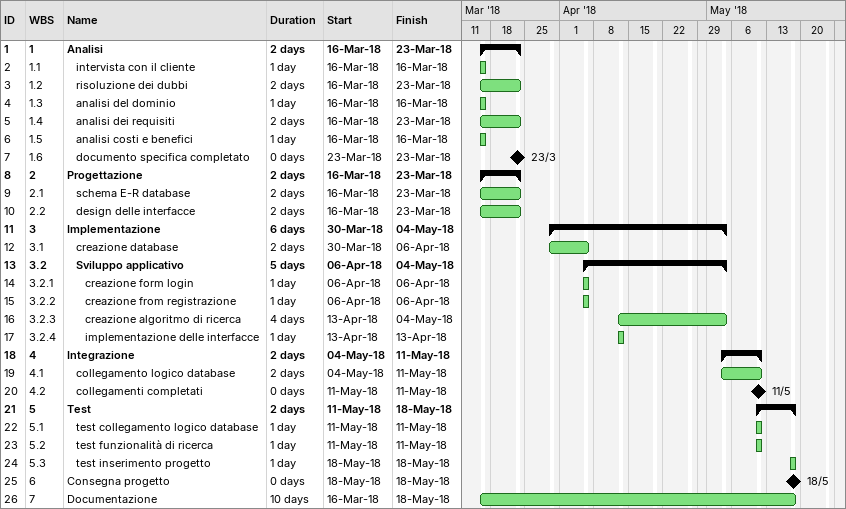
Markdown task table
| ID | WBS | Task | Duration | Start | Finish |
|---|---|---|---|---|---|
| 1 | 1 | **Analisi** | 2d | 2018-03-16 | 2018-03-23 |
| 2 | 1.1 | intervista con il cliente | 1d | 2018-03-16 | 2018-03-16 |
| 3 | 1.2 | risoluzione dei dubbi | 2d | 2018-03-16 | 2018-03-23 |
| 4 | 1.3 | analisi del dominio | 1d | 2018-03-16 | 2018-03-16 |
| 5 | 1.4 | analisi dei requisiti | 2d | 2018-03-16 | 2018-03-23 |
| 6 | 1.5 | analisi costi e benefici | 1d | 2018-03-16 | 2018-03-16 |
| 7 | 1.6 | documento specifica completato | 0d | 2018-03-23 | 2018-03-23 |
| 8 | 2 | **Progettazione** | 2d | 2018-03-16 | 2018-03-23 |
| 9 | 2.1 | schema E-R database | 2d | 2018-03-16 | 2018-03-23 |
| 10 | 2.2 | design delle interfacce | 2d | 2018-03-16 | 2018-03-23 |
| 11 | 3 | **Implementazione** | 6d | 2018-03-30 | 2018-05-04 |
| 12 | 3.1 | creazione database | 2d | 2018-03-30 | 2018-04-06 |
| 13 | 3.2 | **Sviluppo applicativo** | 5d | 2018-04-06 | 2018-05-04 |
| 14 | 3.2.1 | creazione form login | 1d | 2018-04-06 | 2018-04-06 |
| 15 | 3.2.2 | creazione from registrazione | 1d | 2018-04-06 | 2018-04-06 |
| 16 | 3.2.3 | creazione algoritmo di ricerca | 4d | 2018-04-13 | 2018-05-04 |
| 17 | 3.2.4 | implementazione delle interfacce | 1d | 2018-04-13 | 2018-04-13 |
| 18 | 4 | **Integrazione** | 2d | 2018-05-04 | 2018-05-11 |
| 19 | 4.1 | collegamento logico database | 2d | 2018-05-04 | 2018-05-11 |
| 20 | 4.2 | collegamenti completati | 0d | 2018-05-11 | 2018-05-11 |
| 21 | 5 | **Test** | 2d | 2018-05-11 | 2018-05-18 |
| 22 | 5.1 | test collegamento logico database | 1d | 2018-05-11 | 2018-05-11 |
| 23 | 5.2 | test funzionalità di ricerca | 1d | 2018-05-11 | 2018-05-11 |
| 24 | 5.3 | test inserimento progetto | 1d | 2018-05-18 | 2018-05-18 |
| 25 | 6 | Consegna progetto | 0d | 2018-05-18 | 2018-05-18 |
| 26 | 7 | Documentazione | 10d | 2018-03-16 | 2018-05-18 |
